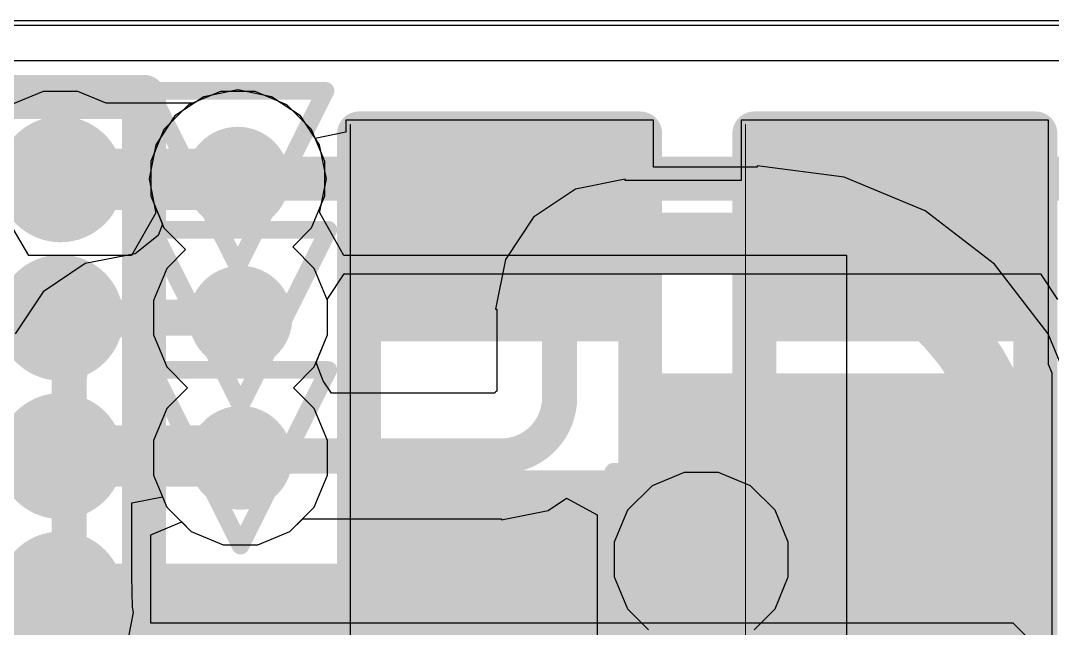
# Model space of a CAD drawing. Header units: inches. Extents: x -6 to 283, y -12 to 154.
# Drawn here: x 39.696 to 42.679, y 14.47 to 16.227 of the extents above; entities that cross this region are included whole.
import ezdxf

# ---------------------------------------------------------------- set-up
doc = ezdxf.new("R2010")
doc.units = ezdxf.units.IN
for name, color, linetype in [('Bottom Layer', 5, 'Continuous'), ('Bottom Overlay', 54, 'Continuous'), ('Bottom Paste', 16, 'Continuous'), ('Bottom Solder', 6, 'Continuous'), ('Drill Drawing', 1, 'Continuous'), ('GND-1', 16, 'Continuous'), ('GND-2', 90, 'Continuous'), ('GND-3', 216, 'Continuous'), ('GND-4', 54, 'Continuous'), ('PWR-1', 156, 'Continuous'), ('PWR-2', 130, 'Continuous'), ('Signal L1', 76, 'Continuous'), ('Signal L2', 6, 'Continuous'), ('Top Layer', 1, 'Continuous'), ('Top Overlay', 2, 'Continuous'), ('Top Paste', 8, 'Continuous'), ('Top Solder', 216, 'Continuous'), ('Via Holes', 16, 'Continuous')]:
    doc.layers.add(name, color=color, linetype=linetype)

# ---------------------------------------------------------------- blocks, each defined once
blk = doc.blocks.new('R___0402_13')
at = {"layer": 'Top Layer'}
for points in [[(-0.6985, -0.3175), (-0.6985, 0.3175), (-0.2413, 0.3175), (-0.2413, -0.3175)], [(0.2413, -0.3175), (0.2413, 0.3175), (0.6985, 0.3175), (0.6985, -0.3175)]]:
    blk.add_hatch(color=1, dxfattribs=at).paths.add_polyline_path(points)
at = {"layer": 'Top Paste'}
for points in [[(-0.6985, -0.3175), (-0.6985, 0.3175), (-0.2413, 0.3175), (-0.2413, -0.3175)], [(0.2413, -0.3175), (0.2413, 0.3175), (0.6985, 0.3175), (0.6985, -0.3175)]]:
    blk.add_hatch(color=8, dxfattribs=at).paths.add_polyline_path(points)
at = {"layer": 'Top Solder'}
for points in [[(-0.7535, -0.3725), (-0.7535, 0.3725), (-0.1863, 0.3725), (-0.1863, -0.3725)], [(0.1863, -0.3725), (0.1863, 0.3725), (0.7535, 0.3725), (0.7535, -0.3725)]]:
    blk.add_hatch(color=216, dxfattribs=at).paths.add_polyline_path(points)
at = {"layer": 'Top Overlay'}
for points in [[(0.7874, 0.4064, 0.127, 0.127, 0), (-0.7874, 0.4064, 0.127, 0.127, 0)], [(-0.7874, -0.4064, 0.127, 0.127, 0), (-0.7874, 0.4064, 0.127, 0.127, 0)], [(0.7874, -0.4064, 0.127, 0.127, 0), (0.7874, 0.4064, 0.127, 0.127, 0)], [(0.7874, -0.4064, 0.127, 0.127, 0), (-0.7874, -0.4064, 0.127, 0.127, 0)], [(0.8128, -0.4318, 0.00323, 0.00323, 0), (-0.8128, -0.4318, 0.00323, 0.00323, 0)]]:
    blk.add_lwpolyline(points, format="xyseb", dxfattribs=at)
for points in [[(-0.8191, 0.4064, 0.0635, 0.0635, 1), (-0.7556, 0.4064, 0.0635, 0.0635, 1)], [(-0.8191, 0.4064, 0.0635, 0.0635, 1), (-0.7556, 0.4064, 0.0635, 0.0635, 1)], [(0.7556, 0.4064, 0.0635, 0.0635, 1), (0.8191, 0.4064, 0.0635, 0.0635, 1)], [(0.7556, 0.4064, 0.0635, 0.0635, 1), (0.8191, 0.4064, 0.0635, 0.0635, 1)], [(-0.8191, -0.4064, 0.0635, 0.0635, 1), (-0.7556, -0.4064, 0.0635, 0.0635, 1)], [(-0.8191, -0.4064, 0.0635, 0.0635, 1), (-0.7556, -0.4064, 0.0635, 0.0635, 1)], [(0.7556, -0.4064, 0.0635, 0.0635, 1), (0.8191, -0.4064, 0.0635, 0.0635, 1)], [(0.7556, -0.4064, 0.0635, 0.0635, 1), (0.8191, -0.4064, 0.0635, 0.0635, 1)], [(-0.8136, -0.4318, 0.00161, 0.00161, 1), (-0.812, -0.4318, 0.00161, 0.00161, 1)], [(0.812, -0.4318, 0.00161, 0.00161, 1), (0.8136, -0.4318, 0.00161, 0.00161, 1)]]:
    blk.add_lwpolyline(points, format="xyseb", close=True, dxfattribs=at)
blk = doc.blocks.new('R___0402_B_14')
at = {"layer": 'Bottom Layer'}
for points in [[(-0.2413, 0.3175), (-0.2413, -0.3175), (-0.6985, -0.3175), (-0.6985, 0.3175)], [(0.6985, 0.3175), (0.6985, -0.3175), (0.2413, -0.3175), (0.2413, 0.3175)]]:
    blk.add_hatch(color=5, dxfattribs=at).paths.add_polyline_path(points)
at = {"layer": 'Bottom Paste'}
for points in [[(-0.2413, 0.3175), (-0.2413, -0.3175), (-0.6985, -0.3175), (-0.6985, 0.3175)], [(0.6985, 0.3175), (0.6985, -0.3175), (0.2413, -0.3175), (0.2413, 0.3175)]]:
    blk.add_hatch(color=16, dxfattribs=at).paths.add_polyline_path(points)
at = {"layer": 'Bottom Solder'}
for points in [[(-0.1863, 0.3725), (-0.1863, -0.3725), (-0.7535, -0.3725), (-0.7535, 0.3725)], [(0.7535, 0.3725), (0.7535, -0.3725), (0.1863, -0.3725), (0.1863, 0.3725)]]:
    blk.add_hatch(color=6, dxfattribs=at).paths.add_polyline_path(points)
at = {"layer": 'Bottom Overlay'}
for points in [[(-0.7874, 0.4064, 0.127, 0.127, 0), (-0.7874, -0.4064, 0.127, 0.127, 0)], [(-0.7874, 0.4064, 0.127, 0.127, 0), (0.7874, 0.4064, 0.127, 0.127, 0)], [(0.7874, 0.4064, 0.127, 0.127, 0), (0.7874, -0.4064, 0.127, 0.127, 0)], [(-0.8128, 0.4318, 0.00323, 0.00323, 0), (0.8128, 0.4318, 0.00323, 0.00323, 0)], [(-0.7874, -0.4064, 0.127, 0.127, 0), (0.7874, -0.4064, 0.127, 0.127, 0)]]:
    blk.add_lwpolyline(points, format="xyseb", dxfattribs=at)
for points in [[(-0.8191, 0.4064, 0.0635, 0.0635, 1), (-0.7556, 0.4064, 0.0635, 0.0635, 1)], [(-0.8191, 0.4064, 0.0635, 0.0635, 1), (-0.7556, 0.4064, 0.0635, 0.0635, 1)], [(0.7556, 0.4064, 0.0635, 0.0635, 1), (0.8191, 0.4064, 0.0635, 0.0635, 1)], [(0.7556, 0.4064, 0.0635, 0.0635, 1), (0.8191, 0.4064, 0.0635, 0.0635, 1)], [(-0.8136, 0.4318, 0.00161, 0.00161, 1), (-0.812, 0.4318, 0.00161, 0.00161, 1)], [(0.812, 0.4318, 0.00161, 0.00161, 1), (0.8136, 0.4318, 0.00161, 0.00161, 1)], [(-0.8191, -0.4064, 0.0635, 0.0635, 1), (-0.7556, -0.4064, 0.0635, 0.0635, 1)], [(-0.8191, -0.4064, 0.0635, 0.0635, 1), (-0.7556, -0.4064, 0.0635, 0.0635, 1)], [(0.7556, -0.4064, 0.0635, 0.0635, 1), (0.8191, -0.4064, 0.0635, 0.0635, 1)], [(0.7556, -0.4064, 0.0635, 0.0635, 1), (0.8191, -0.4064, 0.0635, 0.0635, 1)]]:
    blk.add_lwpolyline(points, format="xyseb", close=True, dxfattribs=at)
blk = doc.blocks.new('CSP1_56_1_96_20_B_54')
at = {"layer": 'Bottom Layer'}
h = blk.add_hatch(color=5, dxfattribs=at)
edge = h.paths.add_edge_path()
edge.add_arc((-0.6, 0.8), 0.127, 0, 360)
h = blk.add_hatch(color=5, dxfattribs=at)
edge = h.paths.add_edge_path()
edge.add_arc((-0.2, 0.8), 0.127, 0, 360)
h = blk.add_hatch(color=5, dxfattribs=at)
edge = h.paths.add_edge_path()
edge.add_arc((0.2, 0.8), 0.127, 0, 360)
h = blk.add_hatch(color=5, dxfattribs=at)
edge = h.paths.add_edge_path()
edge.add_arc((0.6, 0.8), 0.127, 0, 360)
h = blk.add_hatch(color=5, dxfattribs=at)
edge = h.paths.add_edge_path()
edge.add_arc((-0.6, 0.4), 0.127, 0, 360)
h = blk.add_hatch(color=5, dxfattribs=at)
edge = h.paths.add_edge_path()
edge.add_arc((-0.2, 0.4), 0.127, 0, 360)
h = blk.add_hatch(color=5, dxfattribs=at)
edge = h.paths.add_edge_path()
edge.add_arc((0.2, 0.4), 0.127, 0, 360)
h = blk.add_hatch(color=5, dxfattribs=at)
edge = h.paths.add_edge_path()
edge.add_arc((0.6, 0.4), 0.127, 0, 360)
h = blk.add_hatch(color=5, dxfattribs=at)
edge = h.paths.add_edge_path()
edge.add_arc((-0.6, 0), 0.127, 0, 360)
h = blk.add_hatch(color=5, dxfattribs=at)
edge = h.paths.add_edge_path()
edge.add_arc((-0.2, 0), 0.127, 0, 360)
h = blk.add_hatch(color=5, dxfattribs=at)
edge = h.paths.add_edge_path()
edge.add_arc((0.2, 0), 0.127, 0, 360)
h = blk.add_hatch(color=5, dxfattribs=at)
edge = h.paths.add_edge_path()
edge.add_arc((0.6, 0), 0.127, 0, 360)
h = blk.add_hatch(color=5, dxfattribs=at)
edge = h.paths.add_edge_path()
edge.add_arc((-0.6, -0.4), 0.127, 0, 360)
h = blk.add_hatch(color=5, dxfattribs=at)
edge = h.paths.add_edge_path()
edge.add_arc((-0.2, -0.4), 0.127, 0, 360)
h = blk.add_hatch(color=5, dxfattribs=at)
edge = h.paths.add_edge_path()
edge.add_arc((0.2, -0.4), 0.127, 0, 360)
h = blk.add_hatch(color=5, dxfattribs=at)
edge = h.paths.add_edge_path()
edge.add_arc((0.6, -0.4), 0.127, 0, 360)
h = blk.add_hatch(color=5, dxfattribs=at)
edge = h.paths.add_edge_path()
edge.add_arc((-0.6, -0.8), 0.127, 0, 360)
h = blk.add_hatch(color=5, dxfattribs=at)
edge = h.paths.add_edge_path()
edge.add_arc((-0.2, -0.8), 0.127, 0, 360)
h = blk.add_hatch(color=5, dxfattribs=at)
edge = h.paths.add_edge_path()
edge.add_arc((0.2, -0.8), 0.127, 0, 360)
h = blk.add_hatch(color=5, dxfattribs=at)
edge = h.paths.add_edge_path()
edge.add_arc((0.6, -0.8), 0.127, 0, 360)
at = {"layer": 'Bottom Paste'}
h = blk.add_hatch(color=16, dxfattribs=at)
edge = h.paths.add_edge_path()
edge.add_arc((-0.6, 0.8), 0.127, 0, 360)
h = blk.add_hatch(color=16, dxfattribs=at)
edge = h.paths.add_edge_path()
edge.add_arc((-0.2, 0.8), 0.127, 0, 360)
h = blk.add_hatch(color=16, dxfattribs=at)
edge = h.paths.add_edge_path()
edge.add_arc((0.2, 0.8), 0.127, 0, 360)
h = blk.add_hatch(color=16, dxfattribs=at)
edge = h.paths.add_edge_path()
edge.add_arc((0.6, 0.8), 0.127, 0, 360)
h = blk.add_hatch(color=16, dxfattribs=at)
edge = h.paths.add_edge_path()
edge.add_arc((-0.6, 0.4), 0.127, 0, 360)
h = blk.add_hatch(color=16, dxfattribs=at)
edge = h.paths.add_edge_path()
edge.add_arc((-0.2, 0.4), 0.127, 0, 360)
h = blk.add_hatch(color=16, dxfattribs=at)
edge = h.paths.add_edge_path()
edge.add_arc((0.2, 0.4), 0.127, 0, 360)
h = blk.add_hatch(color=16, dxfattribs=at)
edge = h.paths.add_edge_path()
edge.add_arc((0.6, 0.4), 0.127, 0, 360)
h = blk.add_hatch(color=16, dxfattribs=at)
edge = h.paths.add_edge_path()
edge.add_arc((-0.6, 0), 0.127, 0, 360)
h = blk.add_hatch(color=16, dxfattribs=at)
edge = h.paths.add_edge_path()
edge.add_arc((-0.2, 0), 0.127, 0, 360)
h = blk.add_hatch(color=16, dxfattribs=at)
edge = h.paths.add_edge_path()
edge.add_arc((0.2, 0), 0.127, 0, 360)
h = blk.add_hatch(color=16, dxfattribs=at)
edge = h.paths.add_edge_path()
edge.add_arc((0.6, 0), 0.127, 0, 360)
h = blk.add_hatch(color=16, dxfattribs=at)
edge = h.paths.add_edge_path()
edge.add_arc((-0.6, -0.4), 0.127, 0, 360)
h = blk.add_hatch(color=16, dxfattribs=at)
edge = h.paths.add_edge_path()
edge.add_arc((-0.2, -0.4), 0.127, 0, 360)
h = blk.add_hatch(color=16, dxfattribs=at)
edge = h.paths.add_edge_path()
edge.add_arc((0.2, -0.4), 0.127, 0, 360)
h = blk.add_hatch(color=16, dxfattribs=at)
edge = h.paths.add_edge_path()
edge.add_arc((0.6, -0.4), 0.127, 0, 360)
h = blk.add_hatch(color=16, dxfattribs=at)
edge = h.paths.add_edge_path()
edge.add_arc((-0.6, -0.8), 0.127, 0, 360)
h = blk.add_hatch(color=16, dxfattribs=at)
edge = h.paths.add_edge_path()
edge.add_arc((-0.2, -0.8), 0.127, 0, 360)
h = blk.add_hatch(color=16, dxfattribs=at)
edge = h.paths.add_edge_path()
edge.add_arc((0.2, -0.8), 0.127, 0, 360)
h = blk.add_hatch(color=16, dxfattribs=at)
edge = h.paths.add_edge_path()
edge.add_arc((0.6, -0.8), 0.127, 0, 360)
at = {"layer": 'Bottom Solder'}
h = blk.add_hatch(color=6, dxfattribs=at)
edge = h.paths.add_edge_path()
edge.add_arc((-0.6, 0.8), 0.182, 0, 360)
h = blk.add_hatch(color=6, dxfattribs=at)
edge = h.paths.add_edge_path()
edge.add_arc((-0.2, 0.8), 0.182, 0, 360)
h = blk.add_hatch(color=6, dxfattribs=at)
edge = h.paths.add_edge_path()
edge.add_arc((0.2, 0.8), 0.182, 0, 360)
h = blk.add_hatch(color=6, dxfattribs=at)
edge = h.paths.add_edge_path()
edge.add_arc((0.6, 0.8), 0.182, 0, 360)
h = blk.add_hatch(color=6, dxfattribs=at)
edge = h.paths.add_edge_path()
edge.add_arc((-0.6, 0.4), 0.182, 0, 360)
h = blk.add_hatch(color=6, dxfattribs=at)
edge = h.paths.add_edge_path()
edge.add_arc((-0.2, 0.4), 0.182, 0, 360)
h = blk.add_hatch(color=6, dxfattribs=at)
edge = h.paths.add_edge_path()
edge.add_arc((0.2, 0.4), 0.182, 0, 360)
h = blk.add_hatch(color=6, dxfattribs=at)
edge = h.paths.add_edge_path()
edge.add_arc((0.6, 0.4), 0.182, 0, 360)
h = blk.add_hatch(color=6, dxfattribs=at)
edge = h.paths.add_edge_path()
edge.add_arc((-0.6, 0), 0.182, 0, 360)
h = blk.add_hatch(color=6, dxfattribs=at)
edge = h.paths.add_edge_path()
edge.add_arc((-0.2, 0), 0.182, 0, 360)
h = blk.add_hatch(color=6, dxfattribs=at)
edge = h.paths.add_edge_path()
edge.add_arc((0.2, 0), 0.182, 0, 360)
h = blk.add_hatch(color=6, dxfattribs=at)
edge = h.paths.add_edge_path()
edge.add_arc((0.6, 0), 0.182, 0, 360)
h = blk.add_hatch(color=6, dxfattribs=at)
edge = h.paths.add_edge_path()
edge.add_arc((-0.6, -0.4), 0.182, 0, 360)
h = blk.add_hatch(color=6, dxfattribs=at)
edge = h.paths.add_edge_path()
edge.add_arc((-0.2, -0.4), 0.182, 0, 360)
h = blk.add_hatch(color=6, dxfattribs=at)
edge = h.paths.add_edge_path()
edge.add_arc((0.2, -0.4), 0.182, 0, 360)
h = blk.add_hatch(color=6, dxfattribs=at)
edge = h.paths.add_edge_path()
edge.add_arc((0.6, -0.4), 0.182, 0, 360)
h = blk.add_hatch(color=6, dxfattribs=at)
edge = h.paths.add_edge_path()
edge.add_arc((-0.6, -0.8), 0.182, 0, 360)
h = blk.add_hatch(color=6, dxfattribs=at)
edge = h.paths.add_edge_path()
edge.add_arc((-0.2, -0.8), 0.182, 0, 360)
h = blk.add_hatch(color=6, dxfattribs=at)
edge = h.paths.add_edge_path()
edge.add_arc((0.2, -0.8), 0.182, 0, 360)
h = blk.add_hatch(color=6, dxfattribs=at)
edge = h.paths.add_edge_path()
edge.add_arc((0.6, -0.8), 0.182, 0, 360)
at = {"layer": 'Bottom Overlay'}
for points in [[(-0.8382, 1.0414, 0.127, 0.127, 0), (-0.8382, -0.5842, 0.127, 0.127, 0)], [(-0.8382, 1.0414, 0.127, 0.127, 0), (0.8382, 1.0414, 0.127, 0.127, 0)], [(0.8382, 1.0414, 0.127, 0.127, 0), (0.8382, -1.0414, 0.127, 0.127, 0)], [(-0.9556, -0.6984, 0.127, 0.127, 0), (-0.8286, -0.8254, 0.127, 0.127, 0)], [(-0.9556, -0.6984, 0.127, 0.127, 0), (-0.9556, -0.9524, 0.127, 0.127, 0)], [(-0.8286, -0.8254, 0.127, 0.127, 0), (-0.9556, -0.9524, 0.127, 0.127, 0)], [(-0.7874, -1.0414, 0.127, 0.127, 0), (0.8382, -1.0414, 0.127, 0.127, 0)]]:
    blk.add_lwpolyline(points, format="xyseb", dxfattribs=at)
for points in [[(-0.87, 1.0414, 0.0635, 0.0635, 1), (-0.8065, 1.0414, 0.0635, 0.0635, 1)], [(-0.87, 1.0414, 0.0635, 0.0635, 1), (-0.8065, 1.0414, 0.0635, 0.0635, 1)], [(0.8065, 1.0414, 0.0635, 0.0635, 1), (0.87, 1.0414, 0.0635, 0.0635, 1)], [(0.8065, 1.0414, 0.0635, 0.0635, 1), (0.87, 1.0414, 0.0635, 0.0635, 1)], [(-0.87, -0.5842, 0.0635, 0.0635, 1), (-0.8065, -0.5842, 0.0635, 0.0635, 1)], [(-0.9873, -0.6984, 0.0635, 0.0635, 1), (-0.9238, -0.6984, 0.0635, 0.0635, 1)], [(-0.9873, -0.6984, 0.0635, 0.0635, 1), (-0.9238, -0.6984, 0.0635, 0.0635, 1)], [(-0.8603, -0.8254, 0.0635, 0.0635, 1), (-0.7968, -0.8254, 0.0635, 0.0635, 1)], [(-0.8603, -0.8254, 0.0635, 0.0635, 1), (-0.7968, -0.8254, 0.0635, 0.0635, 1)], [(-0.9873, -0.9524, 0.0635, 0.0635, 1), (-0.9238, -0.9524, 0.0635, 0.0635, 1)], [(-0.9873, -0.9524, 0.0635, 0.0635, 1), (-0.9238, -0.9524, 0.0635, 0.0635, 1)], [(-0.8191, -1.0414, 0.0635, 0.0635, 1), (-0.7556, -1.0414, 0.0635, 0.0635, 1)], [(0.8065, -1.0414, 0.0635, 0.0635, 1), (0.87, -1.0414, 0.0635, 0.0635, 1)], [(0.8065, -1.0414, 0.0635, 0.0635, 1), (0.87, -1.0414, 0.0635, 0.0635, 1)]]:
    blk.add_lwpolyline(points, format="xyseb", close=True, dxfattribs=at)

msp = doc.modelspace()

# ---------------------------------------------------------------- hatches: boundary and pattern name
at = {"layer": 'Bottom Layer'}
h = msp.add_hatch(color=5, dxfattribs=at)
edge = h.paths.add_edge_path()
edge.add_arc((40.3233, 15.7703), 0.15, 0, 360)
h = msp.add_hatch(color=5, dxfattribs=at)
edge = h.paths.add_edge_path()
edge.add_arc((40.3315, 15.3685), 0.15, 0, 360)
h = msp.add_hatch(color=5, dxfattribs=at)
edge = h.paths.add_edge_path()
edge.add_arc((40.3315, 14.9634), 0.15, 0, 360)
h = msp.add_hatch(color=5, dxfattribs=at)
edge = h.paths.add_edge_path()
edge.add_arc((41.664, 14.6692), 0.15, 0, 360)
at = {"layer": 'GND-1'}
h = msp.add_hatch(color=16, dxfattribs=at)
edge = h.paths.add_edge_path()
edge.add_arc((40.3233, 15.7703), 0.15, 0, 360)
h = msp.add_hatch(color=16, dxfattribs=at)
edge = h.paths.add_edge_path()
edge.add_arc((40.3315, 15.3685), 0.15, 0, 360)
h = msp.add_hatch(color=16, dxfattribs=at)
edge = h.paths.add_edge_path()
edge.add_arc((40.3315, 14.9634), 0.15, 0, 360)
h = msp.add_hatch(color=16, dxfattribs=at)
edge = h.paths.add_edge_path()
edge.add_arc((41.664, 14.6692), 0.15, 0, 360)
at = {"layer": 'GND-2'}
h = msp.add_hatch(color=90, dxfattribs=at)
edge = h.paths.add_edge_path()
edge.add_arc((40.3233, 15.7703), 0.15, 0, 360)
h = msp.add_hatch(color=90, dxfattribs=at)
edge = h.paths.add_edge_path()
edge.add_arc((40.3315, 15.3685), 0.15, 0, 360)
h = msp.add_hatch(color=90, dxfattribs=at)
edge = h.paths.add_edge_path()
edge.add_arc((40.3315, 14.9634), 0.15, 0, 360)
h = msp.add_hatch(color=90, dxfattribs=at)
edge = h.paths.add_edge_path()
edge.add_arc((41.664, 14.6692), 0.15, 0, 360)
at = {"layer": 'GND-3'}
h = msp.add_hatch(color=216, dxfattribs=at)
edge = h.paths.add_edge_path()
edge.add_arc((40.3233, 15.7703), 0.15, 0, 360)
h = msp.add_hatch(color=216, dxfattribs=at)
edge = h.paths.add_edge_path()
edge.add_arc((40.3315, 15.3685), 0.15, 0, 360)
h = msp.add_hatch(color=216, dxfattribs=at)
edge = h.paths.add_edge_path()
edge.add_arc((40.3315, 14.9634), 0.15, 0, 360)
h = msp.add_hatch(color=216, dxfattribs=at)
edge = h.paths.add_edge_path()
edge.add_arc((41.664, 14.6692), 0.15, 0, 360)
at = {"layer": 'GND-4'}
h = msp.add_hatch(color=54, dxfattribs=at)
edge = h.paths.add_edge_path()
edge.add_arc((40.3233, 15.7703), 0.15, 0, 360)
h = msp.add_hatch(color=54, dxfattribs=at)
edge = h.paths.add_edge_path()
edge.add_arc((40.3315, 15.3685), 0.15, 0, 360)
h = msp.add_hatch(color=54, dxfattribs=at)
edge = h.paths.add_edge_path()
edge.add_arc((40.3315, 14.9634), 0.15, 0, 360)
h = msp.add_hatch(color=54, dxfattribs=at)
edge = h.paths.add_edge_path()
edge.add_arc((41.664, 14.6692), 0.15, 0, 360)
at = {"layer": 'PWR-1'}
h = msp.add_hatch(color=156, dxfattribs=at)
edge = h.paths.add_edge_path()
edge.add_arc((40.3233, 15.7703), 0.15, 0, 360)
h = msp.add_hatch(color=156, dxfattribs=at)
edge = h.paths.add_edge_path()
edge.add_arc((40.3315, 15.3685), 0.15, 0, 360)
h = msp.add_hatch(color=156, dxfattribs=at)
edge = h.paths.add_edge_path()
edge.add_arc((40.3315, 14.9634), 0.15, 0, 360)
h = msp.add_hatch(color=156, dxfattribs=at)
edge = h.paths.add_edge_path()
edge.add_arc((41.664, 14.6692), 0.15, 0, 360)
at = {"layer": 'PWR-2'}
h = msp.add_hatch(color=130, dxfattribs=at)
edge = h.paths.add_edge_path()
edge.add_arc((40.3233, 15.7703), 0.15, 0, 360)
h = msp.add_hatch(color=130, dxfattribs=at)
edge = h.paths.add_edge_path()
edge.add_arc((40.3315, 15.3685), 0.15, 0, 360)
h = msp.add_hatch(color=130, dxfattribs=at)
edge = h.paths.add_edge_path()
edge.add_arc((40.3315, 14.9634), 0.15, 0, 360)
h = msp.add_hatch(color=130, dxfattribs=at)
edge = h.paths.add_edge_path()
edge.add_arc((41.664, 14.6692), 0.15, 0, 360)
at = {"layer": 'Signal L1'}
h = msp.add_hatch(color=76, dxfattribs=at)
edge = h.paths.add_edge_path()
edge.add_arc((40.3233, 15.7703), 0.15, 0, 360)
h = msp.add_hatch(color=76, dxfattribs=at)
edge = h.paths.add_edge_path()
edge.add_arc((40.3315, 15.3685), 0.15, 0, 360)
h = msp.add_hatch(color=76, dxfattribs=at)
edge = h.paths.add_edge_path()
edge.add_arc((40.3315, 14.9634), 0.15, 0, 360)
h = msp.add_hatch(color=76, dxfattribs=at)
edge = h.paths.add_edge_path()
edge.add_arc((41.664, 14.6692), 0.15, 0, 360)
at = {"layer": 'Signal L2'}
h = msp.add_hatch(color=6, dxfattribs=at)
edge = h.paths.add_edge_path()
edge.add_arc((40.3233, 15.7703), 0.15, 0, 360)
h = msp.add_hatch(color=6, dxfattribs=at)
edge = h.paths.add_edge_path()
edge.add_arc((40.3315, 15.3685), 0.15, 0, 360)
h = msp.add_hatch(color=6, dxfattribs=at)
edge = h.paths.add_edge_path()
edge.add_arc((40.3315, 14.9634), 0.15, 0, 360)
h = msp.add_hatch(color=6, dxfattribs=at)
edge = h.paths.add_edge_path()
edge.add_arc((41.664, 14.6692), 0.15, 0, 360)
at = {"layer": 'Top Layer'}
h = msp.add_hatch(color=1, dxfattribs=at)
edge = h.paths.add_edge_path()
edge.add_arc((40.3233, 15.7703), 0.15, 0, 360)
h = msp.add_hatch(color=1, dxfattribs=at)
edge = h.paths.add_edge_path()
edge.add_arc((40.3315, 15.3685), 0.15, 0, 360)
for points in [[(41.5003, 14.0053), (42.5413, 14.0053), (42.5413, 15.2077), (41.5003, 15.2077)], [(41.5003, 14.4152), (42.5413, 14.4152), (42.5413, 15.2077), (41.5003, 15.2077)]]:
    msp.add_hatch(color=1, dxfattribs=at).paths.add_polyline_path(points)
h = msp.add_hatch(color=1, dxfattribs=at)
edge = h.paths.add_edge_path()
edge.add_arc((40.3315, 14.9634), 0.15, 0, 360)
h = msp.add_hatch(color=1, dxfattribs=at)
edge = h.paths.add_edge_path()
edge.add_arc((41.664, 14.6692), 0.15, 0, 360)
at = {"layer": 'Via Holes'}
h = msp.add_hatch(color=7, dxfattribs=at)
edge = h.paths.add_edge_path()
edge.add_arc((40.3233, 15.7703), 0.075, 0, 360)
h = msp.add_hatch(color=7, dxfattribs=at)
edge = h.paths.add_edge_path()
edge.add_arc((40.3315, 15.3685), 0.075, 0, 360)
h = msp.add_hatch(color=7, dxfattribs=at)
edge = h.paths.add_edge_path()
edge.add_arc((40.3315, 14.9634), 0.075, 0, 360)
h = msp.add_hatch(color=7, dxfattribs=at)
edge = h.paths.add_edge_path()
edge.add_arc((41.664, 14.6692), 0.075, 0, 360)

# ---------------------------------------------------------------- linework, layer by layer
at = {"layer": 'Bottom Layer'}
for p, q in [((38.9689, 16.2271), (43.3907, 16.2271)), ((39.7603, 16.0225), (39.667, 15.9839)), ((39.8614, 16.0225), (39.7603, 16.0225)), ((39.9431, 15.9887), (39.8614, 16.0225)), ((40.2733, 16.0219), (40.193, 15.9887)), ((40.3734, 16.0219), (40.2733, 16.0219)), ((40.4658, 15.9836), (40.3734, 16.0219)), ((40.193, 15.9887), (39.9431, 15.9887)), ((40.5366, 15.9128), (40.4658, 15.9836)), ((41.5253, 15.9392), (40.6363, 15.9392)), ((40.6363, 15.9392), (40.6363, 15.9044)), ((41.5253, 15.8037), (41.5253, 15.9392)), ((40.5474, 15.8867), (40.5366, 15.9128)), ((40.6363, 15.9044), (40.5474, 15.8867)), ((41.8253, 15.8037), (41.5253, 15.8037)), ((42.0768, 15.7747), (41.8253, 15.8078)), ((41.8253, 15.8078), (41.8253, 15.8037)), ((42.3111, 15.6776), (42.0768, 15.7747)), ((42.5123, 15.5232), (42.3111, 15.6776)), ((42.6668, 15.322), (42.5123, 15.5232)), ((42.7638, 15.0877), (42.6668, 15.322))]:
    msp.add_line(p, q, dxfattribs=at)
for points in [[(39.8108, 15.7685, 0.1778, 0.1778, 0), (40.3315, 15.7685, 0.1778, 0.1778, 0)], [(41.0808, 15.5836, 0.1778, 0.1778, 0), (41.8253, 15.5836, 0.1778, 0.1778, 0)], [(41.8253, 15.5836, 0.1778, 0.1778, -0.414214), (42.5727, 14.8362, 0.1778, 0.1778, 0)], [(39.8108, 15.3685, 0.1041, 0.1041, 0), (40.3315, 15.3685, 0.1041, 0.1041, 0)], [(39.8108, 14.9685, 0.1778, 0.1778, 0), (40.3315, 14.9685, 0.1778, 0.1778, 0)], [(42.5727, 13.0833, 0.1778, 0.1778, 0), (42.5727, 14.8362, 0.1778, 0.1778, 0)], [(39.8108, 14.5685, 0.1778, 0.1778, 0), (40.9685, 14.5685, 0.1778, 0.1778, 0)]]:
    msp.add_lwpolyline(points, format="xyseb", dxfattribs=at)
for points in [[(39.7664, 15.7685, 0.0889, 0.0889, 1), (39.8553, 15.7685, 0.0889, 0.0889, 1)], [(40.2871, 15.7685, 0.0889, 0.0889, 1), (40.376, 15.7685, 0.0889, 0.0889, 1)], [(41.0364, 15.5836, 0.0889, 0.0889, 1), (41.1253, 15.5836, 0.0889, 0.0889, 1)], [(41.7809, 15.5836, 0.0889, 0.0889, 1), (41.8698, 15.5836, 0.0889, 0.0889, 1)], [(41.7809, 15.5836, 0.0889, 0.0889, 1), (41.8698, 15.5836, 0.0889, 0.0889, 1)], [(39.7848, 15.3685, 0.0521, 0.0521, 1), (39.8369, 15.3685, 0.0521, 0.0521, 1)], [(40.3055, 15.3685, 0.0521, 0.0521, 1), (40.3576, 15.3685, 0.0521, 0.0521, 1)], [(39.7664, 14.9685, 0.0889, 0.0889, 1), (39.8553, 14.9685, 0.0889, 0.0889, 1)], [(40.2871, 14.9685, 0.0889, 0.0889, 1), (40.376, 14.9685, 0.0889, 0.0889, 1)], [(42.5283, 14.8362, 0.0889, 0.0889, 1), (42.6172, 14.8362, 0.0889, 0.0889, 1)], [(42.5283, 14.8362, 0.0889, 0.0889, 1), (42.6172, 14.8362, 0.0889, 0.0889, 1)], [(39.7664, 14.5685, 0.0889, 0.0889, 1), (39.8553, 14.5685, 0.0889, 0.0889, 1)], [(40.924, 14.5685, 0.0889, 0.0889, 1), (41.0129, 14.5685, 0.0889, 0.0889, 1)]]:
    msp.add_lwpolyline(points, format="xyseb", close=True, dxfattribs=at)
at = {"layer": 'Drill Drawing'}
for points in [[(40.0693, 16.0243, 0.0508, 0.0508, 0), (40.5773, 16.0243, 0.0508, 0.0508, 0)], [(40.0693, 16.0243, 0.0508, 0.0508, 0), (40.3233, 15.5163, 0.0508, 0.0508, 0)], [(40.3233, 15.5163, 0.0508, 0.0508, 0), (40.5773, 16.0243, 0.0508, 0.0508, 0)], [(40.0775, 15.6225, 0.0508, 0.0508, 0), (40.5855, 15.6225, 0.0508, 0.0508, 0)], [(40.0775, 15.6225, 0.0508, 0.0508, 0), (40.3315, 15.1145, 0.0508, 0.0508, 0)], [(40.3315, 15.1145, 0.0508, 0.0508, 0), (40.5855, 15.6225, 0.0508, 0.0508, 0)], [(40.0775, 15.2174, 0.0508, 0.0508, 0), (40.5855, 15.2174, 0.0508, 0.0508, 0)], [(40.0775, 15.2174, 0.0508, 0.0508, 0), (40.3315, 14.7094, 0.0508, 0.0508, 0)], [(40.3315, 14.7094, 0.0508, 0.0508, 0), (40.5855, 15.2174, 0.0508, 0.0508, 0)], [(41.41, 14.9232, 0.0508, 0.0508, 0), (41.918, 14.9232, 0.0508, 0.0508, 0)], [(41.41, 14.9232, 0.0508, 0.0508, 0), (41.664, 14.4152, 0.0508, 0.0508, 0)], [(41.664, 14.4152, 0.0508, 0.0508, 0), (41.918, 14.9232, 0.0508, 0.0508, 0)]]:
    msp.add_lwpolyline(points, format="xyseb", dxfattribs=at)
for points in [[(40.0566, 16.0243, 0.0254, 0.0254, 1), (40.082, 16.0243, 0.0254, 0.0254, 1)], [(40.0566, 16.0243, 0.0254, 0.0254, 1), (40.082, 16.0243, 0.0254, 0.0254, 1)], [(40.5646, 16.0243, 0.0254, 0.0254, 1), (40.59, 16.0243, 0.0254, 0.0254, 1)], [(40.5646, 16.0243, 0.0254, 0.0254, 1), (40.59, 16.0243, 0.0254, 0.0254, 1)], [(40.0648, 15.6225, 0.0254, 0.0254, 1), (40.0902, 15.6225, 0.0254, 0.0254, 1)], [(40.0648, 15.6225, 0.0254, 0.0254, 1), (40.0902, 15.6225, 0.0254, 0.0254, 1)], [(40.5728, 15.6225, 0.0254, 0.0254, 1), (40.5982, 15.6225, 0.0254, 0.0254, 1)], [(40.5728, 15.6225, 0.0254, 0.0254, 1), (40.5982, 15.6225, 0.0254, 0.0254, 1)], [(40.3106, 15.5163, 0.0254, 0.0254, 1), (40.336, 15.5163, 0.0254, 0.0254, 1)], [(40.3106, 15.5163, 0.0254, 0.0254, 1), (40.336, 15.5163, 0.0254, 0.0254, 1)], [(40.0648, 15.2174, 0.0254, 0.0254, 1), (40.0902, 15.2174, 0.0254, 0.0254, 1)], [(40.0648, 15.2174, 0.0254, 0.0254, 1), (40.0902, 15.2174, 0.0254, 0.0254, 1)], [(40.5728, 15.2174, 0.0254, 0.0254, 1), (40.5982, 15.2174, 0.0254, 0.0254, 1)], [(40.5728, 15.2174, 0.0254, 0.0254, 1), (40.5982, 15.2174, 0.0254, 0.0254, 1)], [(40.3188, 15.1145, 0.0254, 0.0254, 1), (40.3442, 15.1145, 0.0254, 0.0254, 1)], [(40.3188, 15.1145, 0.0254, 0.0254, 1), (40.3442, 15.1145, 0.0254, 0.0254, 1)], [(41.3973, 14.9232, 0.0254, 0.0254, 1), (41.4227, 14.9232, 0.0254, 0.0254, 1)], [(41.3973, 14.9232, 0.0254, 0.0254, 1), (41.4227, 14.9232, 0.0254, 0.0254, 1)], [(41.9053, 14.9232, 0.0254, 0.0254, 1), (41.9307, 14.9232, 0.0254, 0.0254, 1)], [(41.9053, 14.9232, 0.0254, 0.0254, 1), (41.9307, 14.9232, 0.0254, 0.0254, 1)], [(40.3188, 14.7094, 0.0254, 0.0254, 1), (40.3442, 14.7094, 0.0254, 0.0254, 1)], [(40.3188, 14.7094, 0.0254, 0.0254, 1), (40.3442, 14.7094, 0.0254, 0.0254, 1)]]:
    msp.add_lwpolyline(points, format="xyseb", close=True, dxfattribs=at)
at = {"layer": 'GND-1'}
for p, q in [((40.2733, 16.0219), (40.1808, 15.9836)), ((40.3734, 16.0219), (40.2733, 16.0219)), ((40.4658, 15.9836), (40.3734, 16.0219)), ((40.1808, 15.9836), (40.11, 15.9128)), ((40.5366, 15.9128), (40.4658, 15.9836)), ((40.11, 15.9128), (40.0717, 15.8204)), ((40.5749, 15.8204), (40.5366, 15.9128)), ((40.0717, 15.8204), (40.0717, 15.7203)), ((40.5749, 15.7203), (40.5749, 15.8204)), ((40.0717, 15.7203), (40.11, 15.6278)), ((40.5366, 15.6278), (40.5749, 15.7203)), ((40.11, 15.6278), (40.1725, 15.5653)), ((40.4824, 15.5735), (40.5366, 15.6278)), ((40.1725, 15.5653), (40.1182, 15.511)), ((40.5448, 15.511), (40.4824, 15.5735)), ((40.1182, 15.511), (40.0799, 15.4186)), ((40.5831, 15.4186), (40.5448, 15.511)), ((40.0799, 15.4186), (40.0799, 15.3185)), ((40.5831, 15.3185), (40.5831, 15.4186)), ((40.0799, 15.3185), (40.1182, 15.226)), ((40.5448, 15.226), (40.5831, 15.3185)), ((40.1182, 15.226), (40.1783, 15.166)), ((40.4848, 15.166), (40.5448, 15.226)), ((40.1783, 15.166), (40.1182, 15.106)), ((40.5448, 15.106), (40.4848, 15.166)), ((40.1182, 15.106), (40.0799, 15.0135)), ((40.5831, 15.0135), (40.5448, 15.106)), ((40.0799, 15.0135), (40.0799, 14.9134)), ((40.5831, 14.9134), (40.5831, 15.0135)), ((41.614, 14.9208), (41.5215, 14.8825)), ((41.7141, 14.9208), (41.614, 14.9208)), ((41.8065, 14.8825), (41.7141, 14.9208)), ((40.0799, 14.9134), (40.1182, 14.8209)), ((40.5448, 14.8209), (40.5831, 14.9134)), ((41.5215, 14.8825), (41.4507, 14.8117)), ((41.8773, 14.8117), (41.8065, 14.8825)), ((40.1182, 14.8209), (40.189, 14.7502)), ((40.4741, 14.7502), (40.5448, 14.8209)), ((41.4507, 14.8117), (41.4124, 14.7192)), ((41.9156, 14.7192), (41.8773, 14.8117)), ((40.189, 14.7502), (40.2815, 14.7119)), ((40.3816, 14.7119), (40.4741, 14.7502)), ((40.2815, 14.7119), (40.3816, 14.7119)), ((41.4124, 14.7192), (41.4124, 14.6191)), ((41.9156, 14.6191), (41.9156, 14.7192)), ((41.4124, 14.6191), (41.4507, 14.5267)), ((41.8773, 14.5267), (41.9156, 14.6191)), ((41.4507, 14.5267), (41.511, 14.4664)), ((41.817, 14.4664), (41.8773, 14.5267))]:
    msp.add_line(p, q, dxfattribs=at)
at = {"layer": 'GND-2'}
for p, q in [((40.2733, 16.0219), (40.1808, 15.9836)), ((40.3734, 16.0219), (40.2733, 16.0219)), ((40.4658, 15.9836), (40.3734, 16.0219)), ((40.1808, 15.9836), (40.11, 15.9128)), ((40.5366, 15.9128), (40.4658, 15.9836)), ((40.11, 15.9128), (40.0717, 15.8204)), ((40.5749, 15.8204), (40.5366, 15.9128)), ((40.0717, 15.8204), (40.0717, 15.7203)), ((40.5749, 15.7203), (40.5749, 15.8204)), ((40.0717, 15.7203), (40.11, 15.6278)), ((40.5366, 15.6278), (40.5749, 15.7203)), ((40.11, 15.6278), (40.1725, 15.5653)), ((40.4824, 15.5735), (40.5366, 15.6278)), ((40.1725, 15.5653), (40.1182, 15.511)), ((40.5448, 15.511), (40.4824, 15.5735)), ((40.1182, 15.511), (40.0799, 15.4186)), ((40.5831, 15.4186), (40.5448, 15.511)), ((40.0799, 15.4186), (40.0799, 15.3185)), ((40.5831, 15.3185), (40.5831, 15.4186)), ((40.0799, 15.3185), (40.1182, 15.226)), ((40.5448, 15.226), (40.5831, 15.3185)), ((40.1182, 15.226), (40.1783, 15.166)), ((40.4848, 15.166), (40.5448, 15.226)), ((40.1783, 15.166), (40.1182, 15.106)), ((40.5448, 15.106), (40.4848, 15.166)), ((40.1182, 15.106), (40.0799, 15.0135)), ((40.5831, 15.0135), (40.5448, 15.106)), ((40.0799, 15.0135), (40.0799, 14.9134)), ((40.5831, 14.9134), (40.5831, 15.0135)), ((41.614, 14.9208), (41.5215, 14.8825)), ((41.7141, 14.9208), (41.614, 14.9208)), ((41.8065, 14.8825), (41.7141, 14.9208)), ((40.0799, 14.9134), (40.1182, 14.8209)), ((40.5448, 14.8209), (40.5831, 14.9134)), ((41.5215, 14.8825), (41.4507, 14.8117)), ((41.8773, 14.8117), (41.8065, 14.8825)), ((40.1182, 14.8209), (40.189, 14.7502)), ((40.4741, 14.7502), (40.5448, 14.8209)), ((41.4507, 14.8117), (41.4124, 14.7192)), ((41.9156, 14.7192), (41.8773, 14.8117)), ((40.189, 14.7502), (40.2815, 14.7119)), ((40.3816, 14.7119), (40.4741, 14.7502)), ((40.2815, 14.7119), (40.3816, 14.7119)), ((41.4124, 14.7192), (41.4124, 14.6191)), ((41.9156, 14.6191), (41.9156, 14.7192)), ((41.4124, 14.6191), (41.4507, 14.5267)), ((41.8773, 14.5267), (41.9156, 14.6191)), ((41.4507, 14.5267), (41.511, 14.4664)), ((41.817, 14.4664), (41.8773, 14.5267))]:
    msp.add_line(p, q, dxfattribs=at)
at = {"layer": 'GND-3'}
for p, q in [((40.2733, 16.0219), (40.1808, 15.9836)), ((40.3734, 16.0219), (40.2733, 16.0219)), ((40.4658, 15.9836), (40.3734, 16.0219)), ((40.1808, 15.9836), (40.11, 15.9128)), ((40.5366, 15.9128), (40.4658, 15.9836)), ((40.11, 15.9128), (40.0717, 15.8204)), ((40.5749, 15.8204), (40.5366, 15.9128)), ((40.0717, 15.8204), (40.0717, 15.7203)), ((40.5749, 15.7203), (40.5749, 15.8204)), ((40.0717, 15.7203), (40.11, 15.6278)), ((40.5366, 15.6278), (40.5749, 15.7203)), ((40.11, 15.6278), (40.1725, 15.5653)), ((40.4824, 15.5735), (40.5366, 15.6278)), ((40.1725, 15.5653), (40.1182, 15.511)), ((40.5448, 15.511), (40.4824, 15.5735)), ((40.1182, 15.511), (40.0799, 15.4186)), ((40.5831, 15.4186), (40.5448, 15.511)), ((40.0799, 15.4186), (40.0799, 15.3185)), ((40.5831, 15.3185), (40.5831, 15.4186)), ((40.0799, 15.3185), (40.1182, 15.226)), ((40.5448, 15.226), (40.5831, 15.3185)), ((40.1182, 15.226), (40.1783, 15.166)), ((40.4848, 15.166), (40.5448, 15.226)), ((40.1783, 15.166), (40.1182, 15.106)), ((40.5448, 15.106), (40.4848, 15.166)), ((40.1182, 15.106), (40.0799, 15.0135)), ((40.5831, 15.0135), (40.5448, 15.106)), ((40.0799, 15.0135), (40.0799, 14.9134)), ((40.5831, 14.9134), (40.5831, 15.0135)), ((41.614, 14.9208), (41.5215, 14.8825)), ((41.7141, 14.9208), (41.614, 14.9208)), ((41.8065, 14.8825), (41.7141, 14.9208)), ((40.0799, 14.9134), (40.1182, 14.8209)), ((40.5448, 14.8209), (40.5831, 14.9134)), ((41.5215, 14.8825), (41.4507, 14.8117)), ((41.8773, 14.8117), (41.8065, 14.8825)), ((40.1182, 14.8209), (40.189, 14.7502)), ((40.4741, 14.7502), (40.5448, 14.8209)), ((41.4507, 14.8117), (41.4124, 14.7192)), ((41.9156, 14.7192), (41.8773, 14.8117)), ((40.189, 14.7502), (40.2815, 14.7119)), ((40.3816, 14.7119), (40.4741, 14.7502)), ((40.2815, 14.7119), (40.3816, 14.7119)), ((41.4124, 14.7192), (41.4124, 14.6191)), ((41.9156, 14.6191), (41.9156, 14.7192)), ((41.4124, 14.6191), (41.4507, 14.5267)), ((41.8773, 14.5267), (41.9156, 14.6191)), ((41.4507, 14.5267), (41.511, 14.4664)), ((41.817, 14.4664), (41.8773, 14.5267))]:
    msp.add_line(p, q, dxfattribs=at)
at = {"layer": 'GND-4'}
for p, q in [((40.2733, 16.0219), (40.1808, 15.9836)), ((40.3734, 16.0219), (40.2733, 16.0219)), ((40.4658, 15.9836), (40.3734, 16.0219)), ((40.1808, 15.9836), (40.11, 15.9128)), ((40.5366, 15.9128), (40.4658, 15.9836)), ((40.11, 15.9128), (40.0717, 15.8204)), ((40.5749, 15.8204), (40.5366, 15.9128)), ((40.0717, 15.8204), (40.0717, 15.7203)), ((40.5749, 15.7203), (40.5749, 15.8204)), ((40.0717, 15.7203), (40.11, 15.6278)), ((40.5366, 15.6278), (40.5749, 15.7203)), ((40.11, 15.6278), (40.1725, 15.5653)), ((40.4824, 15.5735), (40.5366, 15.6278)), ((40.1725, 15.5653), (40.1182, 15.511)), ((40.5448, 15.511), (40.4824, 15.5735)), ((40.1182, 15.511), (40.0799, 15.4186)), ((40.5831, 15.4186), (40.5448, 15.511)), ((40.0799, 15.4186), (40.0799, 15.3185)), ((40.5831, 15.3185), (40.5831, 15.4186)), ((40.0799, 15.3185), (40.1182, 15.226)), ((40.5448, 15.226), (40.5831, 15.3185)), ((40.1182, 15.226), (40.1783, 15.166)), ((40.4848, 15.166), (40.5448, 15.226)), ((40.1783, 15.166), (40.1182, 15.106)), ((40.5448, 15.106), (40.4848, 15.166)), ((40.1182, 15.106), (40.0799, 15.0135)), ((40.5831, 15.0135), (40.5448, 15.106)), ((40.0799, 15.0135), (40.0799, 14.9134)), ((40.5831, 14.9134), (40.5831, 15.0135)), ((41.614, 14.9208), (41.5215, 14.8825)), ((41.7141, 14.9208), (41.614, 14.9208)), ((41.8065, 14.8825), (41.7141, 14.9208)), ((40.0799, 14.9134), (40.1182, 14.8209)), ((40.5448, 14.8209), (40.5831, 14.9134)), ((41.5215, 14.8825), (41.4507, 14.8117)), ((41.8773, 14.8117), (41.8065, 14.8825)), ((40.1182, 14.8209), (40.189, 14.7502)), ((40.4741, 14.7502), (40.5448, 14.8209)), ((41.4507, 14.8117), (41.4124, 14.7192)), ((41.9156, 14.7192), (41.8773, 14.8117)), ((40.189, 14.7502), (40.2815, 14.7119)), ((40.3816, 14.7119), (40.4741, 14.7502)), ((40.2815, 14.7119), (40.3816, 14.7119)), ((41.4124, 14.7192), (41.4124, 14.6191)), ((41.9156, 14.6191), (41.9156, 14.7192)), ((41.4124, 14.6191), (41.4507, 14.5267)), ((41.8773, 14.5267), (41.9156, 14.6191)), ((41.4507, 14.5267), (41.511, 14.4664)), ((41.817, 14.4664), (41.8773, 14.5267))]:
    msp.add_line(p, q, dxfattribs=at)
at = {"layer": 'PWR-1'}
for p, q in [((40.3233, 16.0269), (40.2252, 16.0073)), ((40.4215, 16.0073), (40.3233, 16.0269)), ((40.2252, 16.0073), (40.1419, 15.9517)), ((40.5047, 15.9517), (40.4215, 16.0073)), ((40.1419, 15.9517), (40.0863, 15.8685)), ((40.5603, 15.8685), (40.5047, 15.9517)), ((40.0863, 15.8685), (40.0668, 15.7703)), ((40.5799, 15.7703), (40.5603, 15.8685)), ((40.0668, 15.7703), (40.0857, 15.6754)), ((40.561, 15.6754), (40.5799, 15.7703)), ((39.7191, 15.5484), (39.6483, 15.6696)), ((40.0863, 15.672), (40.0163, 15.5484)), ((40.0857, 15.6754), (40.0863, 15.672)), ((40.5604, 15.672), (40.561, 15.6754)), ((40.6304, 15.5484), (40.5604, 15.672)), ((40.0163, 15.5484), (39.7191, 15.5484)), ((42.0851, 15.5484), (40.6304, 15.5484)), ((42.0851, 13.2538), (42.0851, 15.5484))]:
    msp.add_line(p, q, dxfattribs=at)
for points in [[(41.4618, 14.467, 0.381, 0.381, 0), (41.664, 14.6692, 0.381, 0.381, 0)], [(41.664, 14.1612, 0.381, 0.381, 0), (41.664, 14.6067, 0.381, 0.381, 0)], [(38.3419, 14.4279, 0.381, 0.381, 0), (41.4618, 14.4279, 0.381, 0.381, 0)], [(41.4618, 14.3634, 0.381, 0.381, 0), (41.664, 14.1612, 0.381, 0.381, 0)]]:
    msp.add_lwpolyline(points, format="xyseb", dxfattribs=at)
for points in [[(41.5688, 14.6692, 0.1905, 0.1905, 1), (41.7593, 14.6692, 0.1905, 0.1905, 1)], [(41.5688, 14.6067, 0.1905, 0.1905, 1), (41.7593, 14.6067, 0.1905, 0.1905, 1)], [(41.3666, 14.467, 0.1905, 0.1905, 1), (41.5571, 14.467, 0.1905, 0.1905, 1)], [(41.3666, 14.4279, 0.1905, 0.1905, 1), (41.5571, 14.4279, 0.1905, 0.1905, 1)], [(41.3666, 14.3634, 0.1905, 0.1905, 1), (41.5571, 14.3634, 0.1905, 0.1905, 1)]]:
    msp.add_lwpolyline(points, format="xyseb", close=True, dxfattribs=at)
at = {"layer": 'PWR-2'}
for p, q in [((43.3129, 16.1108), (38.8846, 16.1108)), ((40.582, 15.4214), (40.6314, 15.4953)), ((40.6314, 15.4953), (42.6449, 15.4953)), ((42.6449, 15.4953), (42.6943, 15.4214)), ((40.5831, 15.4186), (40.582, 15.4214)), ((40.5831, 15.3185), (40.5831, 15.4186)), ((40.5448, 15.226), (40.5831, 15.3185)), ((40.4848, 15.166), (40.5448, 15.226)), ((40.5448, 15.106), (40.4848, 15.166)), ((40.5831, 15.0135), (40.5448, 15.106)), ((40.5831, 14.9134), (40.5831, 15.0135)), ((40.5448, 14.8209), (40.5831, 14.9134)), ((40.4741, 14.7502), (40.5448, 14.8209)), ((40.0724, 14.7411), (40.1613, 14.7779)), ((40.1613, 14.7779), (40.189, 14.7502)), ((40.0724, 14.4858), (40.0724, 14.7411)), ((40.189, 14.7502), (40.2815, 14.7119)), ((40.3816, 14.7119), (40.4741, 14.7502)), ((40.2815, 14.7119), (40.3816, 14.7119)), ((42.566, 14.4858), (40.0724, 14.4858)), ((42.797, 14.2547), (42.566, 14.4858))]:
    msp.add_line(p, q, dxfattribs=at)
msp.add_lwpolyline([(40.3233, 15.7703, 0.127, 0.127, 0), (43.0307, 15.7703, 0.127, 0.127, 0)], format="xyseb", dxfattribs=at)
msp.add_lwpolyline([(40.2916, 15.7703, 0.0635, 0.0635, 1), (40.3551, 15.7703, 0.0635, 0.0635, 1)], format="xyseb", close=True, dxfattribs=at)
at = {"layer": 'Top Layer'}
for p, q in [((39.1923, 16.214), (43.7147, 16.214)), ((40.2733, 16.0219), (40.1808, 15.9836)), ((40.3734, 16.0219), (40.2733, 16.0219)), ((40.4658, 15.9836), (40.3734, 16.0219)), ((40.1808, 15.9836), (40.11, 15.9128)), ((40.5366, 15.9128), (40.4658, 15.9836)), ((42.6683, 15.9392), (41.7793, 15.9392)), ((41.7793, 15.9392), (41.7793, 15.7649)), ((42.6683, 15.2329), (42.6683, 15.9392)), ((40.11, 15.9128), (40.0717, 15.8204)), ((40.5749, 15.8204), (40.5366, 15.9128)), ((40.0717, 15.8204), (40.0717, 15.7203)), ((40.5749, 15.7203), (40.5749, 15.8204)), ((41.4442, 15.7686), (41.3006, 15.74)), ((41.4442, 15.7649), (41.4442, 15.7686)), ((41.7793, 15.7649), (41.4442, 15.7649)), ((41.3006, 15.74), (41.179, 15.6587)), ((40.0717, 15.7203), (40.1055, 15.6387)), ((40.5366, 15.6278), (40.5749, 15.7203)), ((40.1055, 15.6387), (40.0933, 15.6064)), ((41.179, 15.6587), (41.0976, 15.5371)), ((40.0933, 15.6064), (40.0263, 15.5535)), ((40.4824, 15.5735), (40.5366, 15.6278)), ((40.0263, 15.5535), (39.8826, 15.525)), ((40.5448, 15.511), (40.4824, 15.5735)), ((39.8826, 15.525), (39.7607, 15.4435)), ((41.0976, 15.5371), (41.0691, 15.3935)), ((40.5831, 15.4186), (40.5448, 15.511)), ((39.7607, 15.4435), (39.6793, 15.3217)), ((40.5831, 15.3185), (40.5831, 15.4186)), ((41.0691, 15.3935), (41.0728, 15.3935)), ((41.0728, 15.3935), (41.0728, 15.1557)), ((40.5502, 15.2389), (40.5831, 15.3185)), ((40.5707, 15.1864), (40.5502, 15.2389)), ((42.6788, 15.2077), (42.6683, 15.2329)), ((42.6788, 14.0053), (42.6788, 15.2077)), ((40.5946, 15.15), (40.5707, 15.1864)), ((41.0671, 15.15), (40.5946, 15.15)), ((41.0688, 15.1541), (41.0671, 15.15)), ((41.0728, 15.1557), (41.0688, 15.1541)), ((40.017, 14.8331), (40.1059, 14.8508)), ((40.017, 14.6204), (40.017, 14.8331)), ((40.1059, 14.8508), (40.1182, 14.8209)), ((41.2208, 14.811), (41.2739, 14.8465)), ((41.2739, 14.8465), (41.3628, 14.799)), ((40.1182, 14.8209), (40.189, 14.7502)), ((41.0857, 14.7841), (41.2208, 14.811)), ((41.3628, 14.799), (41.3628, 14.0053)), ((40.4741, 14.7502), (40.5114, 14.7875)), ((40.5114, 14.7875), (41.0857, 14.7875)), ((41.0857, 14.7875), (41.0857, 14.7841)), ((40.189, 14.7502), (40.2815, 14.7119)), ((40.3816, 14.7119), (40.4741, 14.7502)), ((40.2815, 14.7119), (40.3816, 14.7119)), ((40.0193, 14.5319), (40.017, 14.6204)), ((40.0223, 14.5166), (40.0193, 14.5319)), ((40.0085, 14.4474), (40.0223, 14.5166))]:
    msp.add_line(p, q, dxfattribs=at)
for points in [[(41.2541, 15.3935, 0.1016, 0.1016, -0.414214), (41.4442, 15.5836, 0.1016, 0.1016, 0)], [(41.4442, 15.5836, 0.1016, 0.1016, 0), (42.2238, 15.5836, 0.1016, 0.1016, 0)], [(41.2541, 15.1372, 0.1016, 0.1016, 0), (41.2541, 15.3935, 0.1016, 0.1016, 0)], [(39.8357, 15.1779, 0.1016, 0.1016, -0.414214), (40.0263, 15.3685, 0.1016, 0.1016, 0)], [(40.0263, 15.3685, 0.1016, 0.1016, 0), (40.3315, 15.3685, 0.1016, 0.1016, 0)], [(39.8357, 14.5356, 0.1016, 0.1016, 0), (39.8357, 15.1779, 0.1016, 0.1016, 0)], [(41.2541, 15.1372, 0.1016, 0.1016, -0.414214), (41.0857, 14.9687, 0.1016, 0.1016, 0)], [(40.3368, 14.9687, 0.1016, 0.1016, 0), (41.0857, 14.9687, 0.1016, 0.1016, 0)], [(42.4397, 14.7708, 0.2032, 0.2032, 0), (42.4397, 14.8274, 0.2032, 0.2032, 0)], [(42.3127, 14.6438, 0.2032, 0.2032, 0), (42.4397, 14.7708, 0.2032, 0.2032, 0)], [(42.1917, 14.6112, 0.2032, 0.2032, 0), (42.224, 14.6436, 0.2032, 0.2032, 0)], [(42.2238, 14.6438, 0.2032, 0.2032, 0), (42.3127, 14.6438, 0.2032, 0.2032, 0)], [(39.8361, 14.5253, 0.1016, 0.1016, -0.389741), (39.6203, 14.2731, 0.1016, 0.1016, 0)], [(39.8357, 14.5356, 0.1016, 0.1016, 0), (39.8361, 14.5253, 0.1016, 0.1016, 0)]]:
    msp.add_lwpolyline(points, format="xyseb", dxfattribs=at)
for points in [[(41.4188, 15.5836, 0.0508, 0.0508, 1), (41.4696, 15.5836, 0.0508, 0.0508, 1)], [(41.4188, 15.5836, 0.0508, 0.0508, 1), (41.4696, 15.5836, 0.0508, 0.0508, 1)], [(42.1984, 15.5836, 0.0508, 0.0508, 1), (42.2492, 15.5836, 0.0508, 0.0508, 1)], [(41.2287, 15.3935, 0.0508, 0.0508, 1), (41.2795, 15.3935, 0.0508, 0.0508, 1)], [(41.2287, 15.3935, 0.0508, 0.0508, 1), (41.2795, 15.3935, 0.0508, 0.0508, 1)], [(40.0009, 15.3685, 0.0508, 0.0508, 1), (40.0517, 15.3685, 0.0508, 0.0508, 1)], [(40.0009, 15.3685, 0.0508, 0.0508, 1), (40.0517, 15.3685, 0.0508, 0.0508, 1)], [(40.3061, 15.3685, 0.0508, 0.0508, 1), (40.3569, 15.3685, 0.0508, 0.0508, 1)], [(39.8103, 15.1779, 0.0508, 0.0508, 1), (39.8611, 15.1779, 0.0508, 0.0508, 1)], [(39.8103, 15.1779, 0.0508, 0.0508, 1), (39.8611, 15.1779, 0.0508, 0.0508, 1)], [(41.2287, 15.1372, 0.0508, 0.0508, 1), (41.2795, 15.1372, 0.0508, 0.0508, 1)], [(41.2287, 15.1372, 0.0508, 0.0508, 1), (41.2795, 15.1372, 0.0508, 0.0508, 1)], [(40.3114, 14.9687, 0.0508, 0.0508, 1), (40.3622, 14.9687, 0.0508, 0.0508, 1)], [(41.0603, 14.9687, 0.0508, 0.0508, 1), (41.1111, 14.9687, 0.0508, 0.0508, 1)], [(41.0603, 14.9687, 0.0508, 0.0508, 1), (41.1111, 14.9687, 0.0508, 0.0508, 1)], [(42.3889, 14.8274, 0.1016, 0.1016, 1), (42.4905, 14.8274, 0.1016, 0.1016, 1)], [(42.3889, 14.7708, 0.1016, 0.1016, 1), (42.4905, 14.7708, 0.1016, 0.1016, 1)], [(42.3889, 14.7708, 0.1016, 0.1016, 1), (42.4905, 14.7708, 0.1016, 0.1016, 1)], [(42.173, 14.6438, 0.1016, 0.1016, 1), (42.2746, 14.6438, 0.1016, 0.1016, 1)], [(42.1732, 14.6436, 0.1016, 0.1016, 1), (42.2748, 14.6436, 0.1016, 0.1016, 1)], [(42.2619, 14.6438, 0.1016, 0.1016, 1), (42.3635, 14.6438, 0.1016, 0.1016, 1)], [(42.2619, 14.6438, 0.1016, 0.1016, 1), (42.3635, 14.6438, 0.1016, 0.1016, 1)], [(42.1409, 14.6112, 0.1016, 0.1016, 1), (42.2425, 14.6112, 0.1016, 0.1016, 1)], [(39.8103, 14.5356, 0.0508, 0.0508, 1), (39.8611, 14.5356, 0.0508, 0.0508, 1)], [(39.8103, 14.5356, 0.0508, 0.0508, 1), (39.8611, 14.5356, 0.0508, 0.0508, 1)], [(39.8107, 14.5253, 0.0508, 0.0508, 1), (39.8615, 14.5253, 0.0508, 0.0508, 1)], [(39.8107, 14.5253, 0.0508, 0.0508, 1), (39.8615, 14.5253, 0.0508, 0.0508, 1)]]:
    msp.add_lwpolyline(points, format="xyseb", close=True, dxfattribs=at)

# ---------------------------------------------------------------- block references
for name, p, rotation in [('CSP1_56_1_96_20_B_54', (39.0108, 15.1685), 90), ('R___0402_B_14', (41.0808, 15.1137), 90), ('R___0402_13', (42.2238, 15.1137), 270)]:
    msp.add_blockref(name, p, dxfattribs=dict(rotation=rotation))

doc.saveas('drawing.dxf')
